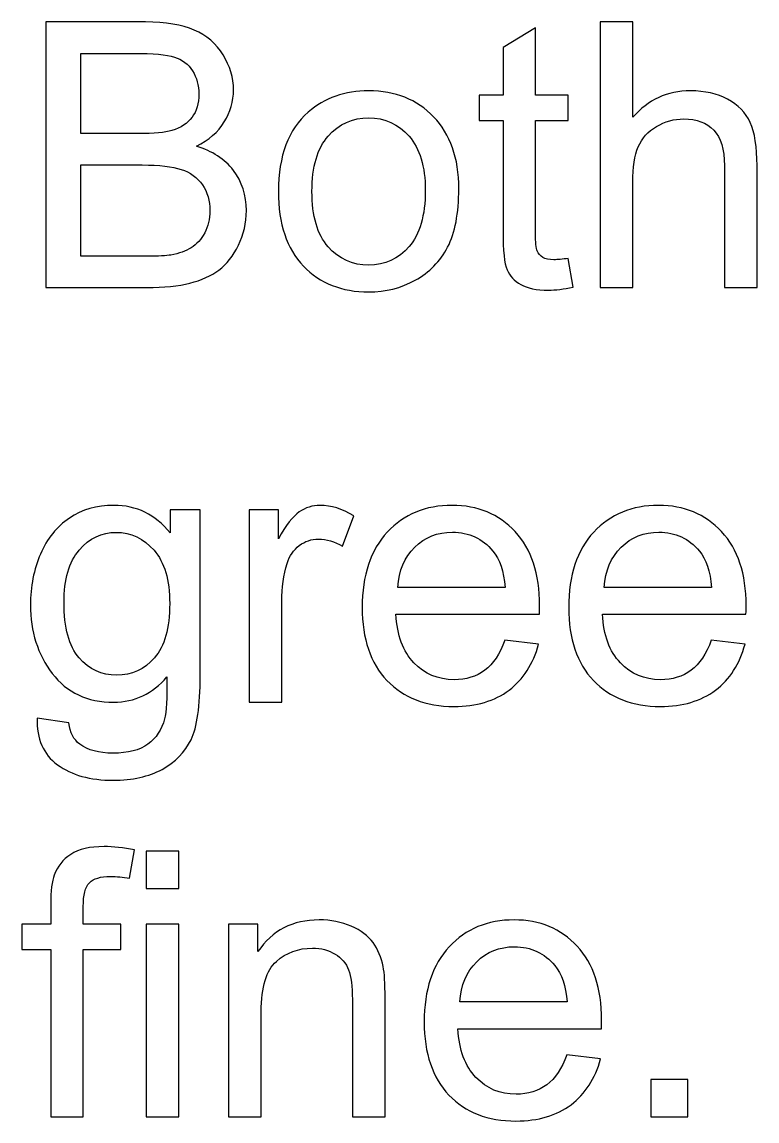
# Model space of a CAD drawing. Header units: centimetres. Extents: x -24.8 to 34.2, y -10 to 25.5.
# Drawn here: x -4.419 to -2.742, y 12.548 to 15.056 of the extents above; entities that cross this region are included whole.
import ezdxf

# ---------------------------------------------------------------- set-up
doc = ezdxf.new("R2010")
doc.units = ezdxf.units.CM
doc.header["$MEASUREMENT"] = 0
doc.layers.add('Layer 1', color=7, linetype='Continuous')

msp = doc.modelspace()

# ---------------------------------------------------------------- linework, layer by layer
at = {"layer": 'Layer 1', "color": 250}
for points, knots in [([(-4.36461, 14.44979), (-4.36461, 14.44979), (-4.36461, 15.05586), (-4.36461, 15.05586), (-4.36461, 15.05586), (-4.36461, 15.05586), (-4.13714, 15.05586), (-4.13714, 15.05586), (-4.13714, 15.05586), (-4.09086, 15.05586), (-4.05375, 15.04965), (-4.02581, 15.03751), (-4.02581, 15.03751), (-3.99773, 15.02524), (-3.97585, 15.00633), (-3.96005, 14.98079), (-3.96005, 14.98079), (-3.94425, 14.95539), (-3.9362, 14.92872), (-3.9362, 14.90078), (-3.9362, 14.90078), (-3.9362, 14.87495), (-3.94326, 14.85054), (-3.95737, 14.82768), (-3.95737, 14.82768), (-3.97134, 14.80482), (-3.99265, 14.78634), (-4.02101, 14.77223), (-4.02101, 14.77223), (-3.98432, 14.7615), (-3.95624, 14.74316), (-3.93648, 14.71733), (-3.93648, 14.71733), (-3.91673, 14.69137), (-3.90685, 14.66075), (-3.90685, 14.62547), (-3.90685, 14.62547), (-3.90685, 14.59711), (-3.91292, 14.57072), (-3.92491, 14.54631), (-3.92491, 14.54631), (-3.93691, 14.5219), (-3.95172, 14.50313), (-3.96936, 14.48987), (-3.96936, 14.48987), (-3.987, 14.4766), (-4.00916, 14.46672), (-4.03569, 14.45995), (-4.03569, 14.45995), (-4.06221, 14.45318), (-4.09481, 14.44979), (-4.13347, 14.44979), (-4.13347, 14.44979), (-4.13347, 14.44979), (-4.36461, 14.44979), (-4.36461, 14.44979)], [0, 0, 0, 0, 0.0714286, 0.0714286, 0.0714286, 0.0714286, 0.1428571, 0.1428571, 0.1428571, 0.1428571, 0.2142857, 0.2142857, 0.2142857, 0.2142857, 0.2857143, 0.2857143, 0.2857143, 0.2857143, 0.3571429, 0.3571429, 0.3571429, 0.3571429, 0.4285714, 0.4285714, 0.4285714, 0.4285714, 0.5, 0.5, 0.5, 0.5, 0.5714286, 0.5714286, 0.5714286, 0.5714286, 0.6428571, 0.6428571, 0.6428571, 0.6428571, 0.7142857, 0.7142857, 0.7142857, 0.7142857, 0.7857143, 0.7857143, 0.7857143, 0.7857143, 0.8571429, 0.8571429, 0.8571429, 0.8571429, 0.9285714, 0.9285714, 0.9285714, 0.9285714, 1, 1, 1, 1]), ([(-3.09985, 14.44979), (-3.09985, 14.44979), (-3.09985, 15.05586), (-3.09985, 15.05586), (-3.09985, 15.05586), (-3.09985, 15.05586), (-3.02549, 15.05586), (-3.02549, 15.05586), (-3.02549, 15.05586), (-3.02549, 15.05586), (-3.02549, 14.83841), (-3.02549, 14.83841), (-3.02549, 14.83841), (-2.99077, 14.87862), (-2.94689, 14.8988), (-2.89397, 14.8988), (-2.89397, 14.8988), (-2.86152, 14.8988), (-2.83329, 14.89231), (-2.8093, 14.87947), (-2.8093, 14.87947), (-2.78532, 14.86677), (-2.7681, 14.84899), (-2.7578, 14.82641), (-2.7578, 14.82641), (-2.7475, 14.80384), (-2.74228, 14.77096), (-2.74228, 14.72806), (-2.74228, 14.72806), (-2.74228, 14.72806), (-2.74228, 14.44979), (-2.74228, 14.44979), (-2.74228, 14.44979), (-2.74228, 14.44979), (-2.81678, 14.44979), (-2.81678, 14.44979), (-2.81678, 14.44979), (-2.81678, 14.44979), (-2.81678, 14.72806), (-2.81678, 14.72806), (-2.81678, 14.72806), (-2.81678, 14.76517), (-2.82483, 14.79226), (-2.84091, 14.8092), (-2.84091, 14.8092), (-2.857, 14.82613), (-2.87986, 14.83474), (-2.90935, 14.83474), (-2.90935, 14.83474), (-2.93137, 14.83474), (-2.95211, 14.82895), (-2.97158, 14.81752), (-2.97158, 14.81752), (-2.99105, 14.80609), (-3.00488, 14.79057), (-3.01307, 14.77096), (-3.01307, 14.77096), (-3.02139, 14.75148), (-3.02549, 14.72439), (-3.02549, 14.68996), (-3.02549, 14.68996), (-3.02549, 14.68996), (-3.02549, 14.44979), (-3.02549, 14.44979), (-3.02549, 14.44979), (-3.02549, 14.44979), (-3.09985, 14.44979), (-3.09985, 14.44979)], [0, 0, 0, 0, 0.0588235, 0.0588235, 0.0588235, 0.0588235, 0.1176471, 0.1176471, 0.1176471, 0.1176471, 0.1764706, 0.1764706, 0.1764706, 0.1764706, 0.2352941, 0.2352941, 0.2352941, 0.2352941, 0.2941176, 0.2941176, 0.2941176, 0.2941176, 0.3529412, 0.3529412, 0.3529412, 0.3529412, 0.4117647, 0.4117647, 0.4117647, 0.4117647, 0.4705882, 0.4705882, 0.4705882, 0.4705882, 0.5294118, 0.5294118, 0.5294118, 0.5294118, 0.5882353, 0.5882353, 0.5882353, 0.5882353, 0.6470588, 0.6470588, 0.6470588, 0.6470588, 0.7058824, 0.7058824, 0.7058824, 0.7058824, 0.7647059, 0.7647059, 0.7647059, 0.7647059, 0.8235294, 0.8235294, 0.8235294, 0.8235294, 0.8823529, 0.8823529, 0.8823529, 0.8823529, 0.9411765, 0.9411765, 0.9411765, 0.9411765, 1, 1, 1, 1]), ([(-3.17266, 14.51639), (-3.17266, 14.51639), (-3.16194, 14.45064), (-3.16194, 14.45064), (-3.16194, 14.45064), (-3.18282, 14.44626), (-3.20159, 14.444), (-3.2181, 14.444), (-3.2181, 14.444), (-3.24519, 14.444), (-3.26608, 14.44824), (-3.28104, 14.45685), (-3.28104, 14.45685), (-3.29585, 14.46531), (-3.30629, 14.4766), (-3.31236, 14.49057), (-3.31236, 14.49057), (-3.31843, 14.5044), (-3.32153, 14.53375), (-3.32153, 14.57834), (-3.32153, 14.57834), (-3.32153, 14.57834), (-3.32153, 14.83093), (-3.32153, 14.83093), (-3.32153, 14.83093), (-3.32153, 14.83093), (-3.37614, 14.83093), (-3.37614, 14.83093), (-3.37614, 14.83093), (-3.37614, 14.83093), (-3.37614, 14.88878), (-3.37614, 14.88878), (-3.37614, 14.88878), (-3.37614, 14.88878), (-3.32153, 14.88878), (-3.32153, 14.88878), (-3.32153, 14.88878), (-3.32153, 14.88878), (-3.32153, 14.99758), (-3.32153, 14.99758), (-3.32153, 14.99758), (-3.32153, 14.99758), (-3.24745, 15.04217), (-3.24745, 15.04217), (-3.24745, 15.04217), (-3.24745, 15.04217), (-3.24745, 14.88878), (-3.24745, 14.88878), (-3.24745, 14.88878), (-3.24745, 14.88878), (-3.17266, 14.88878), (-3.17266, 14.88878), (-3.17266, 14.88878), (-3.17266, 14.88878), (-3.17266, 14.83093), (-3.17266, 14.83093), (-3.17266, 14.83093), (-3.17266, 14.83093), (-3.24745, 14.83093), (-3.24745, 14.83093), (-3.24745, 14.83093), (-3.24745, 14.83093), (-3.24745, 14.57425), (-3.24745, 14.57425), (-3.24745, 14.57425), (-3.24745, 14.55294), (-3.24618, 14.53939), (-3.24364, 14.53333), (-3.24364, 14.53333), (-3.24096, 14.52726), (-3.23673, 14.52246), (-3.2308, 14.51879), (-3.2308, 14.51879), (-3.22487, 14.51527), (-3.21641, 14.51343), (-3.2054, 14.51343), (-3.2054, 14.51343), (-3.19707, 14.51343), (-3.18621, 14.51442), (-3.17266, 14.51639)], [0, 0, 0, 0, 0.05, 0.05, 0.05, 0.05, 0.1, 0.1, 0.1, 0.1, 0.15, 0.15, 0.15, 0.15, 0.2, 0.2, 0.2, 0.2, 0.25, 0.25, 0.25, 0.25, 0.3, 0.3, 0.3, 0.3, 0.35, 0.35, 0.35, 0.35, 0.4, 0.4, 0.4, 0.4, 0.45, 0.45, 0.45, 0.45, 0.5, 0.5, 0.5, 0.5, 0.55, 0.55, 0.55, 0.55, 0.6, 0.6, 0.6, 0.6, 0.65, 0.65, 0.65, 0.65, 0.7, 0.7, 0.7, 0.7, 0.75, 0.75, 0.75, 0.75, 0.8, 0.8, 0.8, 0.8, 0.85, 0.85, 0.85, 0.85, 0.9, 0.9, 0.9, 0.9, 0.95, 0.95, 0.95, 0.95, 1, 1, 1, 1]), ([(-4.28432, 14.80115), (-4.28432, 14.80115), (-4.15323, 14.80115), (-4.15323, 14.80115), (-4.15323, 14.80115), (-4.11781, 14.80115), (-4.09227, 14.80355), (-4.07675, 14.80821), (-4.07675, 14.80821), (-4.05643, 14.81428), (-4.04105, 14.8243), (-4.03075, 14.83841), (-4.03075, 14.83841), (-4.02045, 14.85252), (-4.01522, 14.87016), (-4.01522, 14.89132), (-4.01522, 14.89132), (-4.01522, 14.91136), (-4.02002, 14.92914), (-4.02962, 14.94438), (-4.02962, 14.94438), (-4.03935, 14.95976), (-4.05318, 14.9702), (-4.07096, 14.97585), (-4.07096, 14.97585), (-4.08888, 14.98149), (-4.11965, 14.98431), (-4.16325, 14.98431), (-4.16325, 14.98431), (-4.16325, 14.98431), (-4.28432, 14.98431), (-4.28432, 14.98431), (-4.28432, 14.98431), (-4.28432, 14.98431), (-4.28432, 14.80115), (-4.28432, 14.80115)], [0, 0, 0, 0, 0.1111111, 0.1111111, 0.1111111, 0.1111111, 0.2222222, 0.2222222, 0.2222222, 0.2222222, 0.3333333, 0.3333333, 0.3333333, 0.3333333, 0.4444444, 0.4444444, 0.4444444, 0.4444444, 0.5555556, 0.5555556, 0.5555556, 0.5555556, 0.6666667, 0.6666667, 0.6666667, 0.6666667, 0.7777778, 0.7777778, 0.7777778, 0.7777778, 0.8888889, 0.8888889, 0.8888889, 0.8888889, 1, 1, 1, 1]), ([(-3.83376, 14.66936), (-3.83376, 14.75064), (-3.81118, 14.81089), (-3.76589, 14.84998), (-3.76589, 14.84998), (-3.72821, 14.88243), (-3.68221, 14.8988), (-3.62788, 14.8988), (-3.62788, 14.8988), (-3.56748, 14.8988), (-3.5181, 14.87905), (-3.47986, 14.83939), (-3.47986, 14.83939), (-3.44147, 14.79988), (-3.42242, 14.74527), (-3.42242, 14.67557), (-3.42242, 14.67557), (-3.42242, 14.61898), (-3.43089, 14.57453), (-3.44782, 14.54222), (-3.44782, 14.54222), (-3.46476, 14.50976), (-3.48945, 14.48464), (-3.52176, 14.46672), (-3.52176, 14.46672), (-3.55422, 14.4488), (-3.5895, 14.43991), (-3.62788, 14.43991), (-3.62788, 14.43991), (-3.68926, 14.43991), (-3.73893, 14.45953), (-3.77689, 14.49904), (-3.77689, 14.49904), (-3.81485, 14.53841), (-3.83376, 14.59513), (-3.83376, 14.66936)], [0, 0, 0, 0, 0.1111111, 0.1111111, 0.1111111, 0.1111111, 0.2222222, 0.2222222, 0.2222222, 0.2222222, 0.3333333, 0.3333333, 0.3333333, 0.3333333, 0.4444444, 0.4444444, 0.4444444, 0.4444444, 0.5555556, 0.5555556, 0.5555556, 0.5555556, 0.6666667, 0.6666667, 0.6666667, 0.6666667, 0.7777778, 0.7777778, 0.7777778, 0.7777778, 0.8888889, 0.8888889, 0.8888889, 0.8888889, 1, 1, 1, 1]), ([(-3.75728, 14.66936), (-3.75728, 14.61305), (-3.745, 14.571), (-3.72045, 14.54306), (-3.72045, 14.54306), (-3.69589, 14.51498), (-3.66499, 14.50101), (-3.62788, 14.50101), (-3.62788, 14.50101), (-3.59091, 14.50101), (-3.56015, 14.51512), (-3.53559, 14.5432), (-3.53559, 14.5432), (-3.51118, 14.57129), (-3.49891, 14.61418), (-3.49891, 14.67176), (-3.49891, 14.67176), (-3.49891, 14.72608), (-3.51118, 14.76729), (-3.53588, 14.79523), (-3.53588, 14.79523), (-3.56057, 14.82317), (-3.59119, 14.83714), (-3.62788, 14.83714), (-3.62788, 14.83714), (-3.66499, 14.83714), (-3.69589, 14.82317), (-3.72045, 14.79537), (-3.72045, 14.79537), (-3.745, 14.76757), (-3.75728, 14.72552), (-3.75728, 14.66936)], [0, 0, 0, 0, 0.125, 0.125, 0.125, 0.125, 0.25, 0.25, 0.25, 0.25, 0.375, 0.375, 0.375, 0.375, 0.5, 0.5, 0.5, 0.5, 0.625, 0.625, 0.625, 0.625, 0.75, 0.75, 0.75, 0.75, 0.875, 0.875, 0.875, 0.875, 1, 1, 1, 1]), ([(-4.28432, 14.52133), (-4.28432, 14.52133), (-4.13347, 14.52133), (-4.13347, 14.52133), (-4.13347, 14.52133), (-4.10751, 14.52133), (-4.08931, 14.52232), (-4.07886, 14.52415), (-4.07886, 14.52415), (-4.06038, 14.52754), (-4.045, 14.53304), (-4.03258, 14.54081), (-4.03258, 14.54081), (-4.02016, 14.54843), (-4.01, 14.55971), (-4.00196, 14.57439), (-4.00196, 14.57439), (-3.99406, 14.58921), (-3.98997, 14.60614), (-3.98997, 14.62547), (-3.98997, 14.62547), (-3.98997, 14.64805), (-3.99575, 14.66766), (-4.00732, 14.68446), (-4.00732, 14.68446), (-4.01889, 14.70111), (-4.03498, 14.71282), (-4.05558, 14.71959), (-4.05558, 14.71959), (-4.07604, 14.72622), (-4.10568, 14.72961), (-4.1442, 14.72961), (-4.1442, 14.72961), (-4.1442, 14.72961), (-4.28432, 14.72961), (-4.28432, 14.72961), (-4.28432, 14.72961), (-4.28432, 14.72961), (-4.28432, 14.52133), (-4.28432, 14.52133)], [0, 0, 0, 0, 0.1, 0.1, 0.1, 0.1, 0.2, 0.2, 0.2, 0.2, 0.3, 0.3, 0.3, 0.3, 0.4, 0.4, 0.4, 0.4, 0.5, 0.5, 0.5, 0.5, 0.6, 0.6, 0.6, 0.6, 0.7, 0.7, 0.7, 0.7, 0.8, 0.8, 0.8, 0.8, 0.9, 0.9, 0.9, 0.9, 1, 1, 1, 1]), ([(-4.38437, 13.46752), (-4.38437, 13.46752), (-4.31198, 13.4568), (-4.31198, 13.4568), (-4.31198, 13.4568), (-4.30902, 13.4345), (-4.30055, 13.41828), (-4.28686, 13.40798), (-4.28686, 13.40798), (-4.26838, 13.39429), (-4.24312, 13.38737), (-4.21123, 13.38737), (-4.21123, 13.38737), (-4.17665, 13.38737), (-4.15013, 13.39429), (-4.13136, 13.40798), (-4.13136, 13.40798), (-4.11259, 13.4218), (-4.10003, 13.44114), (-4.0934, 13.46583), (-4.0934, 13.46583), (-4.08945, 13.48107), (-4.08775, 13.51282), (-4.08804, 13.56136), (-4.08804, 13.56136), (-4.12049, 13.52312), (-4.16099, 13.50393), (-4.20953, 13.50393), (-4.20953, 13.50393), (-4.26993, 13.50393), (-4.31664, 13.52566), (-4.34966, 13.56926), (-4.34966, 13.56926), (-4.38267, 13.61273), (-4.39933, 13.66508), (-4.39933, 13.7259), (-4.39933, 13.7259), (-4.39933, 13.76781), (-4.39171, 13.80647), (-4.37661, 13.84189), (-4.37661, 13.84189), (-4.36137, 13.87731), (-4.33935, 13.90468), (-4.31057, 13.92401), (-4.31057, 13.92401), (-4.28178, 13.94321), (-4.24791, 13.95294), (-4.20911, 13.95294), (-4.20911, 13.95294), (-4.15732, 13.95294), (-4.11457, 13.93192), (-4.08098, 13.89001), (-4.08098, 13.89001), (-4.08098, 13.89001), (-4.08098, 13.94292), (-4.08098, 13.94292), (-4.08098, 13.94292), (-4.08098, 13.94292), (-4.01226, 13.94292), (-4.01226, 13.94292), (-4.01226, 13.94292), (-4.01226, 13.94292), (-4.01226, 13.56348), (-4.01226, 13.56348), (-4.01226, 13.56348), (-4.01226, 13.49518), (-4.01932, 13.44664), (-4.03315, 13.41814), (-4.03315, 13.41814), (-4.04712, 13.38963), (-4.06913, 13.36705), (-4.09933, 13.35054), (-4.09933, 13.35054), (-4.12952, 13.33403), (-4.16664, 13.32571), (-4.2108, 13.32571), (-4.2108, 13.32571), (-4.26315, 13.32571), (-4.30549, 13.33756), (-4.33766, 13.36113), (-4.33766, 13.36113), (-4.36997, 13.38469), (-4.3855, 13.42011), (-4.38437, 13.46752)], [0, 0, 0, 0, 0.047619, 0.047619, 0.047619, 0.047619, 0.0952381, 0.0952381, 0.0952381, 0.0952381, 0.1428571, 0.1428571, 0.1428571, 0.1428571, 0.1904762, 0.1904762, 0.1904762, 0.1904762, 0.2380952, 0.2380952, 0.2380952, 0.2380952, 0.2857143, 0.2857143, 0.2857143, 0.2857143, 0.3333333, 0.3333333, 0.3333333, 0.3333333, 0.3809524, 0.3809524, 0.3809524, 0.3809524, 0.4285714, 0.4285714, 0.4285714, 0.4285714, 0.4761905, 0.4761905, 0.4761905, 0.4761905, 0.5238095, 0.5238095, 0.5238095, 0.5238095, 0.5714286, 0.5714286, 0.5714286, 0.5714286, 0.6190476, 0.6190476, 0.6190476, 0.6190476, 0.6666667, 0.6666667, 0.6666667, 0.6666667, 0.7142857, 0.7142857, 0.7142857, 0.7142857, 0.7619048, 0.7619048, 0.7619048, 0.7619048, 0.8095238, 0.8095238, 0.8095238, 0.8095238, 0.8571429, 0.8571429, 0.8571429, 0.8571429, 0.9047619, 0.9047619, 0.9047619, 0.9047619, 0.952381, 0.952381, 0.952381, 0.952381, 1, 1, 1, 1]), ([(-3.90065, 13.50393), (-3.90065, 13.50393), (-3.90065, 13.94292), (-3.90065, 13.94292), (-3.90065, 13.94292), (-3.90065, 13.94292), (-3.83376, 13.94292), (-3.83376, 13.94292), (-3.83376, 13.94292), (-3.83376, 13.94292), (-3.83376, 13.87646), (-3.83376, 13.87646), (-3.83376, 13.87646), (-3.81669, 13.9075), (-3.80088, 13.92811), (-3.78635, 13.93798), (-3.78635, 13.93798), (-3.77195, 13.94786), (-3.75601, 13.95294), (-3.73865, 13.95294), (-3.73865, 13.95294), (-3.71354, 13.95294), (-3.68814, 13.9449), (-3.66217, 13.92895), (-3.66217, 13.92895), (-3.66217, 13.92895), (-3.68785, 13.85981), (-3.68785, 13.85981), (-3.68785, 13.85981), (-3.70592, 13.87067), (-3.72412, 13.87604), (-3.74232, 13.87604), (-3.74232, 13.87604), (-3.75869, 13.87604), (-3.77322, 13.8711), (-3.78621, 13.86136), (-3.78621, 13.86136), (-3.79919, 13.85148), (-3.80836, 13.83794), (-3.81386, 13.82058), (-3.81386, 13.82058), (-3.82219, 13.79419), (-3.82628, 13.76527), (-3.82628, 13.7338), (-3.82628, 13.7338), (-3.82628, 13.7338), (-3.82628, 13.50393), (-3.82628, 13.50393), (-3.82628, 13.50393), (-3.82628, 13.50393), (-3.90065, 13.50393), (-3.90065, 13.50393)], [0, 0, 0, 0, 0.0769231, 0.0769231, 0.0769231, 0.0769231, 0.1538462, 0.1538462, 0.1538462, 0.1538462, 0.2307692, 0.2307692, 0.2307692, 0.2307692, 0.3076923, 0.3076923, 0.3076923, 0.3076923, 0.3846154, 0.3846154, 0.3846154, 0.3846154, 0.4615385, 0.4615385, 0.4615385, 0.4615385, 0.5384615, 0.5384615, 0.5384615, 0.5384615, 0.6153846, 0.6153846, 0.6153846, 0.6153846, 0.6923077, 0.6923077, 0.6923077, 0.6923077, 0.7692308, 0.7692308, 0.7692308, 0.7692308, 0.8461538, 0.8461538, 0.8461538, 0.8461538, 0.9230769, 0.9230769, 0.9230769, 0.9230769, 1, 1, 1, 1]), ([(-3.31744, 13.64532), (-3.31744, 13.64532), (-3.24053, 13.63587), (-3.24053, 13.63587), (-3.24053, 13.63587), (-3.25267, 13.59085), (-3.2751, 13.556), (-3.30784, 13.53116), (-3.30784, 13.53116), (-3.34072, 13.50647), (-3.38263, 13.49405), (-3.43357, 13.49405), (-3.43357, 13.49405), (-3.49778, 13.49405), (-3.54872, 13.51381), (-3.58625, 13.55332), (-3.58625, 13.55332), (-3.62393, 13.59283), (-3.6427, 13.64829), (-3.6427, 13.71969), (-3.6427, 13.71969), (-3.6427, 13.79363), (-3.62365, 13.85092), (-3.58569, 13.8917), (-3.58569, 13.8917), (-3.54759, 13.93248), (-3.49834, 13.95294), (-3.43766, 13.95294), (-3.43766, 13.95294), (-3.37896, 13.95294), (-3.33098, 13.9329), (-3.29387, 13.89297), (-3.29387, 13.89297), (-3.25662, 13.85304), (-3.23799, 13.79673), (-3.23799, 13.72434), (-3.23799, 13.72434), (-3.23799, 13.71983), (-3.23813, 13.7132), (-3.23842, 13.70445), (-3.23842, 13.70445), (-3.23842, 13.70445), (-3.56579, 13.70445), (-3.56579, 13.70445), (-3.56579, 13.70445), (-3.56311, 13.65619), (-3.54942, 13.61922), (-3.52487, 13.59368), (-3.52487, 13.59368), (-3.50032, 13.56799), (-3.46984, 13.55515), (-3.43315, 13.55515), (-3.43315, 13.55515), (-3.40591, 13.55515), (-3.38263, 13.56235), (-3.3633, 13.57674), (-3.3633, 13.57674), (-3.34397, 13.59099), (-3.32873, 13.61385), (-3.31744, 13.64532)], [0, 0, 0, 0, 0.0666667, 0.0666667, 0.0666667, 0.0666667, 0.1333333, 0.1333333, 0.1333333, 0.1333333, 0.2, 0.2, 0.2, 0.2, 0.2666667, 0.2666667, 0.2666667, 0.2666667, 0.3333333, 0.3333333, 0.3333333, 0.3333333, 0.4, 0.4, 0.4, 0.4, 0.4666667, 0.4666667, 0.4666667, 0.4666667, 0.5333333, 0.5333333, 0.5333333, 0.5333333, 0.6, 0.6, 0.6, 0.6, 0.6666667, 0.6666667, 0.6666667, 0.6666667, 0.7333333, 0.7333333, 0.7333333, 0.7333333, 0.8, 0.8, 0.8, 0.8, 0.8666667, 0.8666667, 0.8666667, 0.8666667, 0.9333333, 0.9333333, 0.9333333, 0.9333333, 1, 1, 1, 1]), ([(-2.84656, 13.64532), (-2.84656, 13.64532), (-2.76965, 13.63587), (-2.76965, 13.63587), (-2.76965, 13.63587), (-2.78179, 13.59085), (-2.80422, 13.556), (-2.83696, 13.53116), (-2.83696, 13.53116), (-2.86984, 13.50647), (-2.91175, 13.49405), (-2.96269, 13.49405), (-2.96269, 13.49405), (-3.0269, 13.49405), (-3.07784, 13.51381), (-3.11537, 13.55332), (-3.11537, 13.55332), (-3.15305, 13.59283), (-3.17182, 13.64829), (-3.17182, 13.71969), (-3.17182, 13.71969), (-3.17182, 13.79363), (-3.15277, 13.85092), (-3.11481, 13.8917), (-3.11481, 13.8917), (-3.07671, 13.93248), (-3.02746, 13.95294), (-2.96678, 13.95294), (-2.96678, 13.95294), (-2.90808, 13.95294), (-2.8601, 13.9329), (-2.82299, 13.89297), (-2.82299, 13.89297), (-2.78574, 13.85304), (-2.76711, 13.79673), (-2.76711, 13.72434), (-2.76711, 13.72434), (-2.76711, 13.71983), (-2.76725, 13.7132), (-2.76754, 13.70445), (-2.76754, 13.70445), (-2.76754, 13.70445), (-3.09491, 13.70445), (-3.09491, 13.70445), (-3.09491, 13.70445), (-3.09223, 13.65619), (-3.07854, 13.61922), (-3.05399, 13.59368), (-3.05399, 13.59368), (-3.02944, 13.56799), (-2.99896, 13.55515), (-2.96227, 13.55515), (-2.96227, 13.55515), (-2.93503, 13.55515), (-2.91175, 13.56235), (-2.89242, 13.57674), (-2.89242, 13.57674), (-2.87309, 13.59099), (-2.85785, 13.61385), (-2.84656, 13.64532)], [0, 0, 0, 0, 0.0666667, 0.0666667, 0.0666667, 0.0666667, 0.1333333, 0.1333333, 0.1333333, 0.1333333, 0.2, 0.2, 0.2, 0.2, 0.2666667, 0.2666667, 0.2666667, 0.2666667, 0.3333333, 0.3333333, 0.3333333, 0.3333333, 0.4, 0.4, 0.4, 0.4, 0.4666667, 0.4666667, 0.4666667, 0.4666667, 0.5333333, 0.5333333, 0.5333333, 0.5333333, 0.6, 0.6, 0.6, 0.6, 0.6666667, 0.6666667, 0.6666667, 0.6666667, 0.7333333, 0.7333333, 0.7333333, 0.7333333, 0.8, 0.8, 0.8, 0.8, 0.8666667, 0.8666667, 0.8666667, 0.8666667, 0.9333333, 0.9333333, 0.9333333, 0.9333333, 1, 1, 1, 1]), ([(-4.32284, 13.73126), (-4.32284, 13.67369), (-4.31141, 13.63163), (-4.28841, 13.60525), (-4.28841, 13.60525), (-4.26555, 13.57872), (-4.23691, 13.5656), (-4.20248, 13.5656), (-4.20248, 13.5656), (-4.16833, 13.5656), (-4.13968, 13.57872), (-4.11654, 13.60496), (-4.11654, 13.60496), (-4.0934, 13.63135), (-4.08183, 13.67256), (-4.08183, 13.72886), (-4.08183, 13.72886), (-4.08183, 13.78262), (-4.09368, 13.82312), (-4.11753, 13.85036), (-4.11753, 13.85036), (-4.14138, 13.87759), (-4.17016, 13.89128), (-4.20375, 13.89128), (-4.20375, 13.89128), (-4.23677, 13.89128), (-4.26485, 13.87787), (-4.28813, 13.85092), (-4.28813, 13.85092), (-4.31127, 13.82411), (-4.32284, 13.78417), (-4.32284, 13.73126)], [0, 0, 0, 0, 0.125, 0.125, 0.125, 0.125, 0.25, 0.25, 0.25, 0.25, 0.375, 0.375, 0.375, 0.375, 0.5, 0.5, 0.5, 0.5, 0.625, 0.625, 0.625, 0.625, 0.75, 0.75, 0.75, 0.75, 0.875, 0.875, 0.875, 0.875, 1, 1, 1, 1]), ([(-3.5617, 13.76569), (-3.5617, 13.76569), (-3.31659, 13.76569), (-3.31659, 13.76569), (-3.31659, 13.76569), (-3.31984, 13.80252), (-3.32929, 13.83032), (-3.34467, 13.84866), (-3.34467, 13.84866), (-3.36838, 13.87731), (-3.39914, 13.8917), (-3.43682, 13.8917), (-3.43682, 13.8917), (-3.47096, 13.8917), (-3.49975, 13.88027), (-3.52303, 13.85741), (-3.52303, 13.85741), (-3.54632, 13.83455), (-3.55916, 13.80393), (-3.5617, 13.76569)], [0, 0, 0, 0, 0.2, 0.2, 0.2, 0.2, 0.4, 0.4, 0.4, 0.4, 0.6, 0.6, 0.6, 0.6, 0.8, 0.8, 0.8, 0.8, 1, 1, 1, 1]), ([(-3.09082, 13.76569), (-3.09082, 13.76569), (-2.84571, 13.76569), (-2.84571, 13.76569), (-2.84571, 13.76569), (-2.84896, 13.80252), (-2.85841, 13.83032), (-2.87379, 13.84866), (-2.87379, 13.84866), (-2.8975, 13.87731), (-2.92826, 13.8917), (-2.96594, 13.8917), (-2.96594, 13.8917), (-3.00008, 13.8917), (-3.02887, 13.88027), (-3.05215, 13.85741), (-3.05215, 13.85741), (-3.07544, 13.83455), (-3.08828, 13.80393), (-3.09082, 13.76569)], [0, 0, 0, 0, 0.2, 0.2, 0.2, 0.2, 0.4, 0.4, 0.4, 0.4, 0.6, 0.6, 0.6, 0.6, 0.8, 0.8, 0.8, 0.8, 1, 1, 1, 1]), ([(-4.35304, 12.55807), (-4.35304, 12.55807), (-4.35304, 12.93921), (-4.35304, 12.93921), (-4.35304, 12.93921), (-4.35304, 12.93921), (-4.41866, 12.93921), (-4.41866, 12.93921), (-4.41866, 12.93921), (-4.41866, 12.93921), (-4.41866, 12.99706), (-4.41866, 12.99706), (-4.41866, 12.99706), (-4.41866, 12.99706), (-4.35304, 12.99706), (-4.35304, 12.99706), (-4.35304, 12.99706), (-4.35304, 12.99706), (-4.35304, 13.04377), (-4.35304, 13.04377), (-4.35304, 13.04377), (-4.35304, 13.07326), (-4.35036, 13.09528), (-4.34514, 13.10953), (-4.34514, 13.10953), (-4.33794, 13.12886), (-4.32538, 13.14452), (-4.30732, 13.15652), (-4.30732, 13.15652), (-4.28926, 13.16851), (-4.264, 13.17444), (-4.2314, 13.17444), (-4.2314, 13.17444), (-4.21052, 13.17444), (-4.18738, 13.17204), (-4.16198, 13.16696), (-4.16198, 13.16696), (-4.16198, 13.16696), (-4.17313, 13.10205), (-4.17313, 13.10205), (-4.17313, 13.10205), (-4.18851, 13.10487), (-4.20318, 13.10628), (-4.21701, 13.10628), (-4.21701, 13.10628), (-4.23959, 13.10628), (-4.25553, 13.10148), (-4.26485, 13.09175), (-4.26485, 13.09175), (-4.2743, 13.08215), (-4.27896, 13.06409), (-4.27896, 13.03756), (-4.27896, 13.03756), (-4.27896, 13.03756), (-4.27896, 12.99706), (-4.27896, 12.99706), (-4.27896, 12.99706), (-4.27896, 12.99706), (-4.19345, 12.99706), (-4.19345, 12.99706), (-4.19345, 12.99706), (-4.19345, 12.99706), (-4.19345, 12.93921), (-4.19345, 12.93921), (-4.19345, 12.93921), (-4.19345, 12.93921), (-4.27896, 12.93921), (-4.27896, 12.93921), (-4.27896, 12.93921), (-4.27896, 12.93921), (-4.27896, 12.55807), (-4.27896, 12.55807), (-4.27896, 12.55807), (-4.27896, 12.55807), (-4.35304, 12.55807), (-4.35304, 12.55807)], [0, 0, 0, 0, 0.0526316, 0.0526316, 0.0526316, 0.0526316, 0.1052632, 0.1052632, 0.1052632, 0.1052632, 0.1578947, 0.1578947, 0.1578947, 0.1578947, 0.2105263, 0.2105263, 0.2105263, 0.2105263, 0.2631579, 0.2631579, 0.2631579, 0.2631579, 0.3157895, 0.3157895, 0.3157895, 0.3157895, 0.3684211, 0.3684211, 0.3684211, 0.3684211, 0.4210526, 0.4210526, 0.4210526, 0.4210526, 0.4736842, 0.4736842, 0.4736842, 0.4736842, 0.5263158, 0.5263158, 0.5263158, 0.5263158, 0.5789474, 0.5789474, 0.5789474, 0.5789474, 0.6315789, 0.6315789, 0.6315789, 0.6315789, 0.6842105, 0.6842105, 0.6842105, 0.6842105, 0.7368421, 0.7368421, 0.7368421, 0.7368421, 0.7894737, 0.7894737, 0.7894737, 0.7894737, 0.8421053, 0.8421053, 0.8421053, 0.8421053, 0.8947368, 0.8947368, 0.8947368, 0.8947368, 0.9473684, 0.9473684, 0.9473684, 0.9473684, 1, 1, 1, 1]), ([(-4.13517, 13.07848), (-4.13517, 13.07848), (-4.13517, 13.16414), (-4.13517, 13.16414), (-4.13517, 13.16414), (-4.13517, 13.16414), (-4.06066, 13.16414), (-4.06066, 13.16414), (-4.06066, 13.16414), (-4.06066, 13.16414), (-4.06066, 13.07848), (-4.06066, 13.07848), (-4.06066, 13.07848), (-4.06066, 13.07848), (-4.13517, 13.07848), (-4.13517, 13.07848)], [0, 0, 0, 0, 0.25, 0.25, 0.25, 0.25, 0.5, 0.5, 0.5, 0.5, 0.75, 0.75, 0.75, 0.75, 1, 1, 1, 1]), ([(-4.13517, 12.55807), (-4.13517, 12.55807), (-4.13517, 12.99706), (-4.13517, 12.99706), (-4.13517, 12.99706), (-4.13517, 12.99706), (-4.06066, 12.99706), (-4.06066, 12.99706), (-4.06066, 12.99706), (-4.06066, 12.99706), (-4.06066, 12.55807), (-4.06066, 12.55807), (-4.06066, 12.55807), (-4.06066, 12.55807), (-4.13517, 12.55807), (-4.13517, 12.55807)], [0, 0, 0, 0, 0.25, 0.25, 0.25, 0.25, 0.5, 0.5, 0.5, 0.5, 0.75, 0.75, 0.75, 0.75, 1, 1, 1, 1]), ([(-3.94735, 12.55807), (-3.94735, 12.55807), (-3.94735, 12.99706), (-3.94735, 12.99706), (-3.94735, 12.99706), (-3.94735, 12.99706), (-3.88046, 12.99706), (-3.88046, 12.99706), (-3.88046, 12.99706), (-3.88046, 12.99706), (-3.88046, 12.93469), (-3.88046, 12.93469), (-3.88046, 12.93469), (-3.84815, 12.98295), (-3.80158, 13.00708), (-3.74077, 13.00708), (-3.74077, 13.00708), (-3.71424, 13.00708), (-3.68997, 13.00228), (-3.66781, 12.99283), (-3.66781, 12.99283), (-3.64552, 12.98323), (-3.62901, 12.97082), (-3.618, 12.95529), (-3.618, 12.95529), (-3.60685, 12.93991), (-3.59923, 12.92157), (-3.59472, 12.9004), (-3.59472, 12.9004), (-3.59204, 12.88657), (-3.59062, 12.86244), (-3.59062, 12.82801), (-3.59062, 12.82801), (-3.59062, 12.82801), (-3.59062, 12.55807), (-3.59062, 12.55807), (-3.59062, 12.55807), (-3.59062, 12.55807), (-3.66513, 12.55807), (-3.66513, 12.55807), (-3.66513, 12.55807), (-3.66513, 12.55807), (-3.66513, 12.82519), (-3.66513, 12.82519), (-3.66513, 12.82519), (-3.66513, 12.85539), (-3.66795, 12.87811), (-3.67374, 12.89321), (-3.67374, 12.89321), (-3.67952, 12.90816), (-3.68982, 12.92016), (-3.7045, 12.92905), (-3.7045, 12.92905), (-3.71932, 12.93808), (-3.73653, 12.94259), (-3.75643, 12.94259), (-3.75643, 12.94259), (-3.78818, 12.94259), (-3.81541, 12.93243), (-3.83855, 12.9124), (-3.83855, 12.9124), (-3.86156, 12.89222), (-3.87299, 12.85412), (-3.87299, 12.79782), (-3.87299, 12.79782), (-3.87299, 12.79782), (-3.87299, 12.55807), (-3.87299, 12.55807), (-3.87299, 12.55807), (-3.87299, 12.55807), (-3.94735, 12.55807), (-3.94735, 12.55807)], [0, 0, 0, 0, 0.0555556, 0.0555556, 0.0555556, 0.0555556, 0.1111111, 0.1111111, 0.1111111, 0.1111111, 0.1666667, 0.1666667, 0.1666667, 0.1666667, 0.2222222, 0.2222222, 0.2222222, 0.2222222, 0.2777778, 0.2777778, 0.2777778, 0.2777778, 0.3333333, 0.3333333, 0.3333333, 0.3333333, 0.3888889, 0.3888889, 0.3888889, 0.3888889, 0.4444444, 0.4444444, 0.4444444, 0.4444444, 0.5, 0.5, 0.5, 0.5, 0.5555556, 0.5555556, 0.5555556, 0.5555556, 0.6111111, 0.6111111, 0.6111111, 0.6111111, 0.6666667, 0.6666667, 0.6666667, 0.6666667, 0.7222222, 0.7222222, 0.7222222, 0.7222222, 0.7777778, 0.7777778, 0.7777778, 0.7777778, 0.8333333, 0.8333333, 0.8333333, 0.8333333, 0.8888889, 0.8888889, 0.8888889, 0.8888889, 0.9444444, 0.9444444, 0.9444444, 0.9444444, 1, 1, 1, 1]), ([(-3.17605, 12.69946), (-3.17605, 12.69946), (-3.09914, 12.69001), (-3.09914, 12.69001), (-3.09914, 12.69001), (-3.11128, 12.64499), (-3.13371, 12.61014), (-3.16645, 12.5853), (-3.16645, 12.5853), (-3.19933, 12.56061), (-3.24124, 12.54819), (-3.29218, 12.54819), (-3.29218, 12.54819), (-3.35639, 12.54819), (-3.40733, 12.56795), (-3.44486, 12.60746), (-3.44486, 12.60746), (-3.48254, 12.64697), (-3.50131, 12.70243), (-3.50131, 12.77383), (-3.50131, 12.77383), (-3.50131, 12.84777), (-3.48226, 12.90506), (-3.4443, 12.94584), (-3.4443, 12.94584), (-3.4062, 12.98662), (-3.35695, 13.00708), (-3.29627, 13.00708), (-3.29627, 13.00708), (-3.23757, 13.00708), (-3.18959, 12.98704), (-3.15248, 12.94711), (-3.15248, 12.94711), (-3.11523, 12.90718), (-3.0966, 12.85087), (-3.0966, 12.77848), (-3.0966, 12.77848), (-3.0966, 12.77397), (-3.09674, 12.76734), (-3.09703, 12.75859), (-3.09703, 12.75859), (-3.09703, 12.75859), (-3.4244, 12.75859), (-3.4244, 12.75859), (-3.4244, 12.75859), (-3.42172, 12.71033), (-3.40803, 12.67336), (-3.38348, 12.64782), (-3.38348, 12.64782), (-3.35893, 12.62213), (-3.32845, 12.60929), (-3.29176, 12.60929), (-3.29176, 12.60929), (-3.26452, 12.60929), (-3.24124, 12.61649), (-3.22191, 12.63088), (-3.22191, 12.63088), (-3.20258, 12.64513), (-3.18734, 12.66799), (-3.17605, 12.69946)], [0, 0, 0, 0, 0.0666667, 0.0666667, 0.0666667, 0.0666667, 0.1333333, 0.1333333, 0.1333333, 0.1333333, 0.2, 0.2, 0.2, 0.2, 0.2666667, 0.2666667, 0.2666667, 0.2666667, 0.3333333, 0.3333333, 0.3333333, 0.3333333, 0.4, 0.4, 0.4, 0.4, 0.4666667, 0.4666667, 0.4666667, 0.4666667, 0.5333333, 0.5333333, 0.5333333, 0.5333333, 0.6, 0.6, 0.6, 0.6, 0.6666667, 0.6666667, 0.6666667, 0.6666667, 0.7333333, 0.7333333, 0.7333333, 0.7333333, 0.8, 0.8, 0.8, 0.8, 0.8666667, 0.8666667, 0.8666667, 0.8666667, 0.9333333, 0.9333333, 0.9333333, 0.9333333, 1, 1, 1, 1]), ([(-3.42031, 12.81983), (-3.42031, 12.81983), (-3.1752, 12.81983), (-3.1752, 12.81983), (-3.1752, 12.81983), (-3.17845, 12.85666), (-3.1879, 12.88446), (-3.20328, 12.9028), (-3.20328, 12.9028), (-3.22699, 12.93145), (-3.25775, 12.94584), (-3.29543, 12.94584), (-3.29543, 12.94584), (-3.32957, 12.94584), (-3.35836, 12.93441), (-3.38164, 12.91155), (-3.38164, 12.91155), (-3.40493, 12.88869), (-3.41777, 12.85807), (-3.42031, 12.81983)], [0, 0, 0, 0, 0.2, 0.2, 0.2, 0.2, 0.4, 0.4, 0.4, 0.4, 0.6, 0.6, 0.6, 0.6, 0.8, 0.8, 0.8, 0.8, 1, 1, 1, 1]), ([(-2.98457, 12.55807), (-2.98457, 12.55807), (-2.98457, 12.64288), (-2.98457, 12.64288), (-2.98457, 12.64288), (-2.98457, 12.64288), (-2.89976, 12.64288), (-2.89976, 12.64288), (-2.89976, 12.64288), (-2.89976, 12.64288), (-2.89976, 12.55807), (-2.89976, 12.55807), (-2.89976, 12.55807), (-2.89976, 12.55807), (-2.98457, 12.55807), (-2.98457, 12.55807)], [0, 0, 0, 0, 0.25, 0.25, 0.25, 0.25, 0.5, 0.5, 0.5, 0.5, 0.75, 0.75, 0.75, 0.75, 1, 1, 1, 1])]:
    msp.add_open_spline(points, degree=3, knots=knots, dxfattribs=at)

doc.saveas('drawing.dxf')
